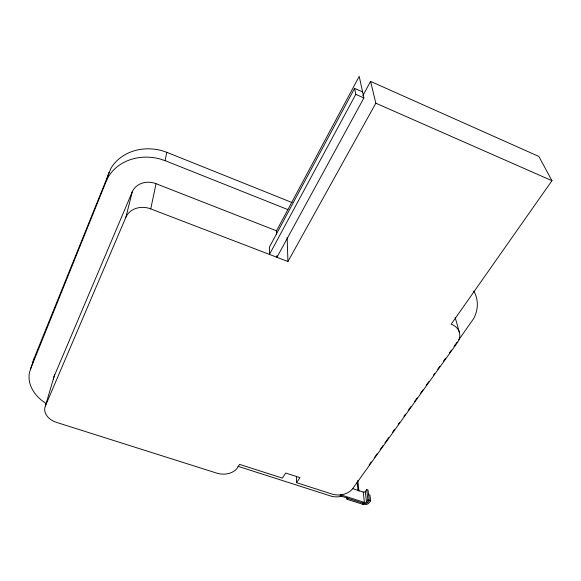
<?xml version="1.0" encoding="UTF-8"?>
<svg xmlns="http://www.w3.org/2000/svg" width="581" height="581" viewBox="0 0 581 581"><rect width="100%" height="100%" fill="white"/><g stroke="black" fill="none" stroke-linecap="round" stroke-linejoin="round"><path stroke-width="0.87" d="M357.809 480.393L358.927 491.265M287.885 209.596L165.091 160.654L166.776 152.302L161.852 150.653A45.572 39.377 14.5 0 0 110.942 168.316L33.88 358.92L29.515 372.363A40.815 30.299 11.4 0 0 46.044 403.425M362.82 95.698L370.591 81.42L538.863 156.442L551.95 180.698L451.183 324.154A17.793 13.762 -12.1 0 1 457.298 342.725L352.754 488.548A15.651 11.01 -3.7 0 1 341.722 494.685L339.711 494.918A15.651 11.01 -3.7 0 1 331.86 494.017L296.593 482.695L299.97 477.626L285.721 473.028L282.395 478.134L239.554 464.372L237.658 467.494A15.956 11.446 2 0 1 216.873 473.159L56.56 422.402A16.972 12.295 10.9 0 1 45.405 405.952L125.917 217.192A19.362 16.341 13 0 1 150.748 208.877L156.035 183.69L276.52 230.824L276.578 234.296M125.917 217.192L132.294 191.766A18.498 15.883 14 0 1 156.035 183.69M45.405 405.952L54.65 374.607M32.892 362.152L33.88 358.92M30.51 369.102L106.352 180.887L108.967 172.31M132.294 191.766L54.164 376.248A16.297 12.099 11.4 0 0 53.459 379.335M106.352 180.887L108.349 176.849A46.32 39.791 14.1 0 1 160.087 158.983L165.091 160.654M276.52 230.824L359.218 76.351L363.902 97.935L276.941 257.296L276.919 255.662M354.584 88.356L269.439 247.07L269.468 254.427L355.79 94.362L354.584 88.356L362.595 91.892M150.748 208.877L287.944 261.523L375.834 103.186L370.591 81.42M369.16 464.909L371.266 461.968M374.433 457.545L377.069 453.87M380.235 449.447L382.872 445.765M384.978 442.824L388.674 437.667M392.364 432.518L394.477 429.57M398.167 424.413L399.75 422.205M403.969 416.316L405.553 414.108M408.189 410.426L410.825 406.744M414.522 401.594L417.158 397.912M420.324 393.497L422.961 389.815M426.12 385.399L428.763 381.717M433.506 375.086L434.566 373.612M437.725 369.196L439.839 366.255M443.528 361.099L445.642 358.157M449.331 353.001L451.444 350.052M454.081 346.378L457.247 341.955M458.83 339.747L473.66 318.584A42.703 33.756 -12.7 0 0 473.813 291.074M368.594 494.584L369.944 495.027L370.649 500.807L369.204 502.761A4.626 3.203 -4.8 0 1 362.972 504.366L347.031 499.246L347.736 498.266M352.507 488.577L363.219 492.056A1.641 1.147 -4.8 0 0 365.275 491.519L366.698 489.572L368.042 490.015L369.291 500.372L367.846 502.325A3.087 2.135 -4.8 0 1 363.691 503.393L340.016 495.789L340.72 494.801L364.403 502.42A1.663 1.147 -4.8 0 0 366.488 501.882L367.846 502.325M366.698 489.572L367.926 499.929L366.488 501.882L365.275 491.519M237.883 466.267L330.683 496.007A14.648 10.291 -3.6 0 0 341.766 496.239M367.926 499.929L370.649 500.807M166.776 152.302L292.141 202.58M355.79 94.362L363.902 97.935M375.834 103.186L551.95 180.698M455.184 317.546L459.288 332.056M363.219 492.056L364.403 502.42L362.972 504.366L362.791 502.71M357.104 482.237L357.976 490.27M346.893 497.801L347.031 499.246M296.375 476.558L296.593 482.695M287.13 237.6L287.944 261.523"/></g></svg>
